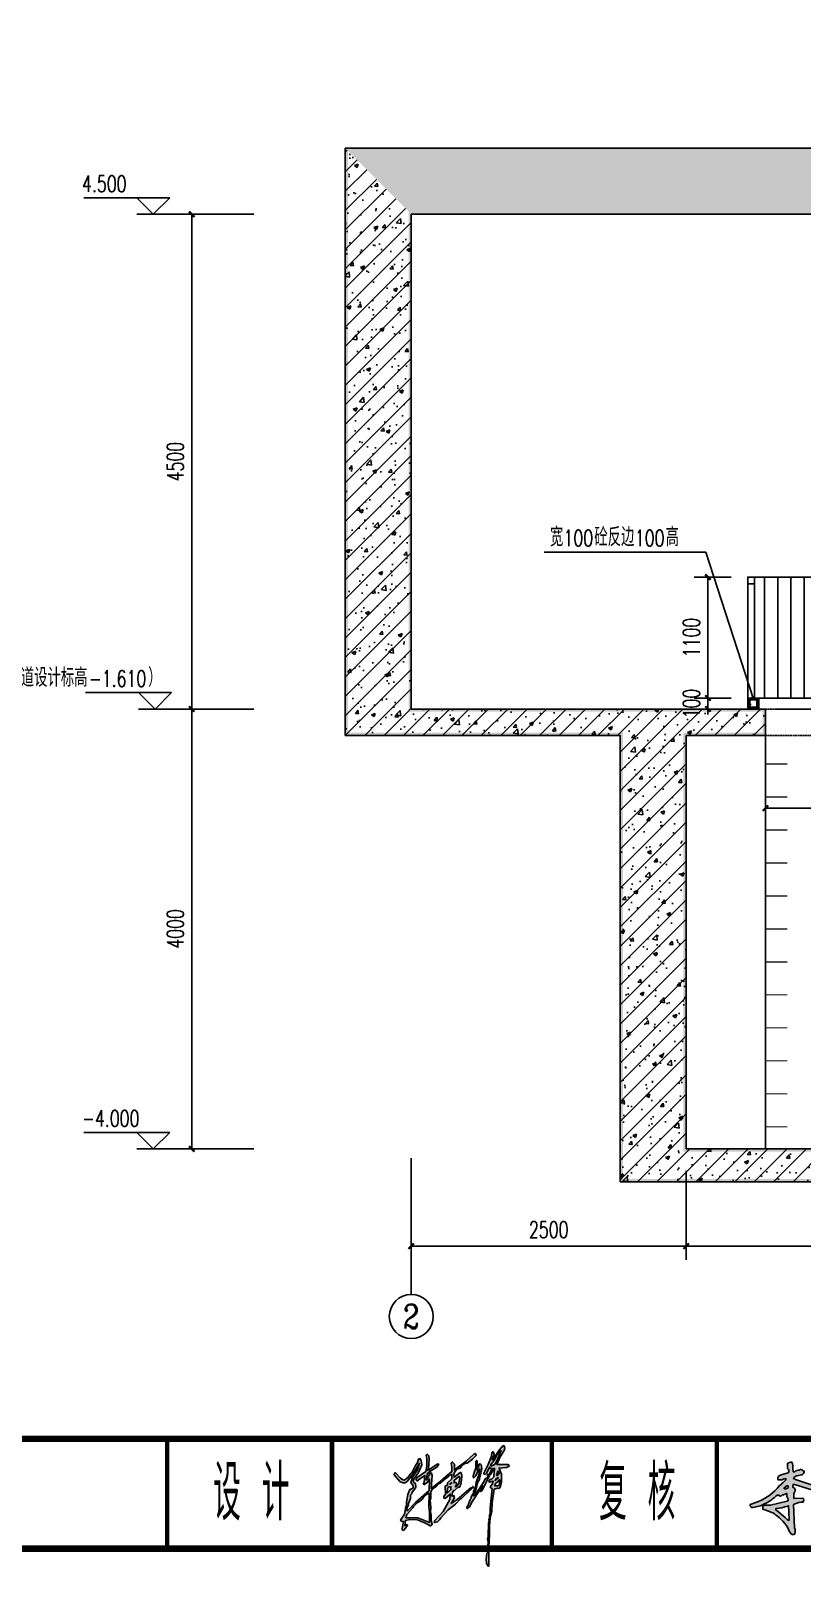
# Model space of a CAD drawing. Header units: millimetres. Extents: x -29538 to 115583, y -232866 to 15404.
# Drawn here: x 95793 to 102809, y -195639 to -181673 of the extents above; entities that cross this region are included whole.
import ezdxf
from ezdxf.enums import TextEntityAlignment as Align

# ---------------------------------------------------------------- set-up
doc = ezdxf.new("R2010")
doc.units = ezdxf.units.MM
doc.header["$LTSCALE"] = 10
doc.header["$MEASUREMENT"] = 0
doc.linetypes.add('DASH', pattern=[0.35, 0.25, -0.1])
for name, color, linetype in [('AXIS', 3, 'Continuous'), ('AXIS_TEXT', 7, 'Continuous'), ('DIM_ELEV', 3, 'Continuous'), ('DIM_LEAD', 3, 'Continuous'), ('HIDE_B', 7, 'Continuous'), ('PUB_DIM', 3, 'Continuous'), ('PUB_HATCH', 8, 'Continuous'), ('PUB_TEXT', 7, 'Continuous'), ('PUB_WALL', 9, 'Continuous'), ('WALL', 9, 'Continuous'), ('WINDOW', 4, 'Continuous'), ('图框', 7, 'Continuous'), ('标注', 4, 'Continuous'), ('ＦＨＤＩ', 4, 'Continuous')]:
    doc.layers.add(name, color=color, linetype=linetype)
doc.styles.add('_TCH_AXIS', font='COMPLEX', dxfattribs={"bigfont": 'GBCBIG'})
doc.styles.add('_TCH_DIM', font='SIMPLEX', dxfattribs={"bigfont": 'GBCBIG'})
doc.styles.add('COMPLEX', font='COMPLEX')
doc.styles.add('DIM_FONT', font='SIMPLEX', dxfattribs={"width": 0.7, "bigfont": 'GBCBIG'})
doc.styles.get("Standard").update_dxf_attribs({"font": 'gbenor.shx', "width": 0.75, "bigfont": 'gbcbig.shx'})
doc.dimstyles.new('DIMN50', dxfattribs={"dimscale": 0.5, "dimtxt": 300, "dimasz": 100, "dimexe": 250, "dimexo": 300, "dimgap": 150, "dimtad": 1, "dimdec": 0, "dimzin": 0, "dimdsep": 46, "dimtxsty": 'DIM_FONT', "dimblk": 'ARCHTICK', "dimcen": 0.09, "dimclrt": 7, "dimazin": 2, "dimtfac": 1, "dimtdec": 0, "dimtix": 1, "dimtmove": 2, "dimatfit": 3, "dimldrblk": 'ARCHTICK', "dimfxl": 0, "dimtolj": 1, "dimtzin": 0, "dimarcsym": 0})
pattern_1 = [(45, (-45837, 98586.07), (-88.38835, 88.38835), []), (50, (-45837, 98586.07), (358.6301, -31.3761), [37.5, -412.5]), (355, (-45837, 98586.07), (-69.3757, 376.0961), [30, -330]), (100.4514, (-45807.12, 98583.46), (289.2547, 344.7198), [31.8701, -350.571]), (46.1842, (-45837, 98686.07), (533.6205, -82.7595), [56.25, -618.75]), (96.6356, (-45792.53, 98679.2), (467.3314, 487.059), [47.8051, -525.8565]), (351.1842, (-45837, 98686.07), (467.331, 487.0593), [45, -495]), (21, (-45787, 98661.07), (298.4535, -201.30945), [37.5, -412.5]), (326, (-45787, 98661.07), (121.6577, 362.575), [30, -330]), (71.4514, (-45762.13, 98644.3), (420.1113, 161.2652), [31.8701, -350.571]), (37.5, (-45837, 98586.07), (6.07993, 166.44693), [0, -326, 0, -335, 0, -331.25]), (7.5, (-45837, 98586.07), (131.53477, 197.20586), [0, -191, 0, -318.5, 0, -126.25]), (327.5, (-45948.5, 98586.07), (266.91122, -11.27744), [0, -125, 0, -390, 0, -517.5]), (317.5, (-45998.5, 98586.07), (291.5931, 50.0525), [0, -162.5, 0, -259, 0, -367.5])]

# ---------------------------------------------------------------- blocks, each defined once
blk = doc.blocks.new('dwe')
at = {"linetype": 'Continuous'}
h = blk.add_hatch(color=256, dxfattribs=at)
h.paths.add_polyline_path([(32166.859, 20455.021, 0.138813), (32166.844, 20455.08, 0.305012), (32166.819, 20455.091, -0.192582), (32166.829, 20455.151), (32167.178, 20455.047), (32167.179, 20455.041, 0.254771), (32167.259, 20455.061, 0.439902), (32167.211, 20455.125), (32166.866, 20455.239, 0.288836), (32166.829, 20455.251, -0.33185), (32166.89, 20455.307), (32166.978, 20455.326, 0.248777), (32167.013, 20455.359), (32167.019, 20455.361), (32167.019, 20455.391), (32167.006, 20455.399, 0.156902), (32166.949, 20455.421, -0.226549), (32166.938, 20455.406, 0.203273), (32166.849, 20455.381), (32166.819, 20455.381), (32166.814, 20455.442, 0.141014), (32166.799, 20455.551, 0.181335), (32166.719, 20455.531), (32166.719, 20455.441, -0.388078), (32166.731, 20455.359), (32166.62, 20455.327, 0.123602), (32166.566, 20455.304, 0.460019), (32166.549, 20455.231), (32166.619, 20455.231), (32166.649, 20455.251), (32166.689, 20455.251), (32166.689, 20455.231), (32166.656, 20455.204), (32166.631, 20455.179, -0.071068), (32166.566, 20455.124, -0.129017), (32166.191, 20454.837), (32166.039, 20454.781, 0.313509), (32166.056, 20454.739), (32166.059, 20454.731, 0.126518), (32166.277, 20454.786), (32166.297, 20454.795, 0.073631), (32166.529, 20454.951), (32166.569, 20454.951), (32166.569, 20454.941, 0.306384), (32166.63, 20454.957, 0.101225), (32166.689, 20454.981), (32166.709, 20454.981, 0.192884), (32166.729, 20454.881), (32166.729, 20454.851), (32166.711, 20454.847), (32166.409, 20454.771), (32166.289, 20454.771, -0.295923), (32166.269, 20454.751), (32166.269, 20454.701), (32166.39, 20454.656), (32166.417, 20454.647, -0.097505), (32166.536, 20454.569, -0.139219), (32166.756, 20454.289), (32166.799, 20454.241), (32166.839, 20454.241), (32166.859, 20454.271), (32166.859, 20454.331), (32166.844, 20454.36), (32166.829, 20454.781), (32166.857, 20454.795, -0.122446), (32166.998, 20454.826, 0.488889), (32166.999, 20454.901), (32166.839, 20454.891, -0.138685), (32166.834, 20454.962, -0.251793)])
h.paths.add_polyline_path([(32166.729, 20455.081), (32166.7, 20455.077), (32166.699, 20455.071), (32166.659, 20455.071), (32166.659, 20455.091, 0.200858), (32166.699, 20455.121), (32166.729, 20455.121)], flags=16)
h.paths.add_polyline_path([(32166.739, 20454.761), (32166.744, 20454.652), (32166.749, 20454.491, -0.10594), (32166.681, 20454.544), (32166.676, 20454.549), (32166.527, 20454.677), (32166.509, 20454.681), (32166.509, 20454.711, 0.075528), (32166.718, 20454.756)], flags=16)
h = blk.add_hatch(color=256, dxfattribs=at)
h.paths.add_polyline_path([(32168.211, 20455.517), (32168.241, 20455.539, -0.076928), (32168.279, 20455.581, 0.343108), (32168.261, 20455.634), (32168.259, 20455.641), (32168.098, 20455.626, 0.082763), (32168.019, 20455.601), (32167.999, 20455.601), (32167.999, 20455.631), (32168.009, 20455.631), (32168.009, 20455.681, 0.433644), (32167.913, 20455.649, -0.083988), (32167.883, 20455.609), (32167.683, 20455.289, 0.241959), (32167.666, 20455.209, 0.088677), (32167.692, 20455.188), (32167.728, 20455.205, 0.005615), (32167.732, 20455.206), (32167.753, 20455.259, 0.154483), (32167.799, 20455.331, -1.209197), (32167.826, 20455.284, -0.109257), (32167.801, 20455.257, -0.116079), (32167.732, 20455.206), (32167.724, 20455.186, 0.148804), (32167.689, 20455.151), (32167.659, 20455.151), (32167.656, 20455.159, 0.636863), (32167.601, 20455.159, 0.220295), (32167.554, 20455.063), (32167.509, 20455.001), (32167.489, 20455.001), (32167.489, 20455.061), (32167.503, 20455.09), (32167.519, 20455.141), (32167.519, 20455.251), (32167.506, 20455.259, 0.524003), (32167.444, 20455.25), (32167.434, 20455.191), (32167.409, 20455.041), (32167.389, 20455.041), (32167.386, 20455.049, 0.551868), (32167.326, 20455.044, 0.11852), (32167.275, 20454.953, 0.071169), (32167.244, 20454.872), (32167.226, 20454.844, 0.10155), (32167.204, 20454.793, 0.705859), (32167.28, 20454.707, 0.161527), (32167.499, 20454.851), (32167.519, 20454.851), (32167.524, 20454.772), (32167.541, 20454.744), (32167.549, 20454.731), (32167.599, 20454.731), (32167.609, 20454.751), (32167.639, 20454.751), (32167.649, 20454.731), (32167.709, 20454.731, -0.124355), (32167.928, 20454.806), (32167.979, 20454.811), (32168.014, 20454.241), (32168.024, 20454.042, 0.594077), (32168.096, 20454.014, 0.243104), (32168.119, 20454.081, -0.084195), (32168.094, 20454.301), (32168.084, 20454.631), (32168.074, 20454.731), (32168.069, 20454.731, -0.200858), (32168.089, 20454.831), (32168.369, 20454.816, -0.063439), (32168.549, 20454.791, 0.343108), (32168.601, 20454.809), (32168.609, 20454.811), (32168.609, 20454.881), (32168.397, 20454.957), (32168.381, 20454.965, -0.084673), (32168.261, 20455.054, 0.071442), (32168.234, 20455.076), (32168.191, 20455.124, -0.149027), (32168.139, 20455.201), (32168.199, 20455.201), (32168.449, 20455.151), (32168.489, 20455.151, -0.295923), (32168.509, 20455.171), (32168.509, 20455.221), (32168.368, 20455.256), (32168.29, 20455.266, -0.064135), (32168.087, 20455.327), (32168.039, 20455.341, -0.249173), (32168.071, 20455.399), (32168.086, 20455.414)])
h.paths.add_polyline_path([(32168.049, 20455.491), (32168.041, 20455.489), (32167.949, 20455.391), (32167.869, 20455.401), (32167.869, 20455.431), (32167.886, 20455.454), (32167.915, 20455.493), (32167.919, 20455.511), (32167.949, 20455.511), (32167.949, 20455.501), (32167.969, 20455.501), (32167.969, 20455.511), (32168.049, 20455.511)], flags=16)
h.paths.add_polyline_path([(32167.969, 20455.271), (32167.969, 20455.161), (32167.938, 20455.156, 0.064743), (32167.841, 20455.127, 0.693991), (32167.834, 20455.09), (32167.851, 20455.054), (32167.87, 20455.006), (32167.897, 20454.997), (32167.919, 20454.991), (32167.919, 20454.971, 0.179878), (32167.871, 20454.949), (32167.851, 20454.937), (32167.636, 20454.794), (32167.629, 20454.771), (32167.609, 20454.771), (32167.614, 20454.872), (32167.624, 20454.951, -0.325645), (32167.681, 20455.039), (32167.716, 20455.064), (32167.936, 20455.264), (32167.939, 20455.271)], flags=16)
h.paths.add_polyline_path([(32168.119, 20455.071, -0.181335), (32168.156, 20455.049), (32168.173, 20455.023), (32168.266, 20454.939), (32168.279, 20454.911), (32168.22, 20454.916), (32168.069, 20454.931), (32168.069, 20454.981, 0.293881)], flags=16)
h.paths.add_polyline_path([(32167.399, 20454.991), (32167.399, 20454.961), (32167.384, 20454.882, -0.295272), (32167.299, 20454.801), (32167.299, 20454.831, 0.067267), (32167.325, 20454.883), (32167.343, 20454.93, 0.163021), (32167.369, 20454.971), (32167.379, 20454.966), (32167.379, 20454.991)], flags=16)
at = {"color": 7, "linetype": 'Continuous'}
for points in [[(32166.289, 20454.771, -0.295923), (32166.269, 20454.751), (32166.269, 20454.701), (32166.39, 20454.656), (32166.417, 20454.647, -0.097505), (32166.536, 20454.569, -0.139219), (32166.756, 20454.289), (32166.799, 20454.241), (32166.839, 20454.241), (32166.859, 20454.271), (32166.859, 20454.331), (32166.844, 20454.36), (32166.829, 20454.781), (32166.857, 20454.795, -0.122446), (32166.998, 20454.826, 0.488889), (32166.999, 20454.901), (32166.839, 20454.891, -0.138685), (32166.834, 20454.962, -0.251793), (32166.859, 20455.021, 0.138813), (32166.844, 20455.08, 0.305012), (32166.819, 20455.091, -0.192582), (32166.829, 20455.151), (32167.178, 20455.047), (32167.179, 20455.041, 0.254771), (32167.259, 20455.061, 0.439902), (32167.211, 20455.125), (32166.866, 20455.239, 0.288836), (32166.829, 20455.251, -0.33185), (32166.89, 20455.307), (32166.978, 20455.326, 0.248777), (32167.013, 20455.359), (32167.019, 20455.361), (32167.019, 20455.391), (32167.006, 20455.399, 0.156902), (32166.949, 20455.421, -0.226549), (32166.938, 20455.406, 0.203273), (32166.849, 20455.381), (32166.819, 20455.381), (32166.814, 20455.442, 0.141014), (32166.799, 20455.551, 0.181335), (32166.719, 20455.531), (32166.719, 20455.441, -0.388078), (32166.731, 20455.359), (32166.62, 20455.327, 0.123602), (32166.566, 20455.304, 0.460019), (32166.549, 20455.231), (32166.619, 20455.231), (32166.649, 20455.251), (32166.689, 20455.251), (32166.689, 20455.231), (32166.656, 20455.204), (32166.631, 20455.179, -0.071068), (32166.566, 20455.124, -0.129017), (32166.191, 20454.837), (32166.039, 20454.781, 0.313509), (32166.056, 20454.739), (32166.059, 20454.731, 0.126518), (32166.277, 20454.786), (32166.297, 20454.795, 0.073631), (32166.529, 20454.951), (32166.569, 20454.951), (32166.569, 20454.941, 0.306384), (32166.63, 20454.957, 0.101225), (32166.689, 20454.981), (32166.709, 20454.981, 0.192884), (32166.729, 20454.881), (32166.729, 20454.851), (32166.711, 20454.847), (32166.409, 20454.771), (32166.289, 20454.771), (32166.279, 20454.781)], [(32167.629, 20454.771), (32167.636, 20454.794), (32167.851, 20454.937), (32167.871, 20454.949, -0.179878), (32167.919, 20454.971), (32167.919, 20454.991), (32167.897, 20454.997), (32167.87, 20455.006), (32167.851, 20455.054), (32167.834, 20455.09, -0.693991), (32167.841, 20455.127, -0.064743), (32167.938, 20455.156), (32167.969, 20455.161), (32167.969, 20455.271), (32167.939, 20455.271), (32167.936, 20455.264), (32167.716, 20455.064), (32167.681, 20455.039, 0.325645), (32167.624, 20454.951), (32167.614, 20454.872), (32167.609, 20454.771), (32167.629, 20454.771)], [(32166.699, 20455.071), (32166.7, 20455.077), (32166.729, 20455.081), (32166.729, 20455.121), (32166.699, 20455.121, -0.200858), (32166.659, 20455.091), (32166.659, 20455.071), (32166.699, 20455.071)], [(32168.279, 20454.911), (32168.266, 20454.939), (32168.173, 20455.023), (32168.156, 20455.049, 0.181335), (32168.119, 20455.071, -0.293881), (32168.069, 20454.981), (32168.069, 20454.931), (32168.22, 20454.916), (32168.279, 20454.911)], [(32166.749, 20454.491), (32166.744, 20454.652), (32166.739, 20454.761), (32166.718, 20454.756, -0.075528), (32166.509, 20454.711), (32166.509, 20454.681), (32166.527, 20454.677), (32166.676, 20454.549), (32166.681, 20454.544, 0.10594), (32166.749, 20454.491)]]:
    blk.add_lwpolyline(points, format="xyb", dxfattribs=at)
for points in [[(32167.692, 20455.188), (32167.728, 20455.205, 0.121773), (32167.801, 20455.257, 0.109257), (32167.826, 20455.284, 1.209197), (32167.799, 20455.331, -0.154483), (32167.753, 20455.259), (32167.724, 20455.186, 0.148804), (32167.689, 20455.151), (32167.659, 20455.151), (32167.656, 20455.159, 0.636863), (32167.601, 20455.159, 0.220295), (32167.554, 20455.063), (32167.509, 20455.001), (32167.489, 20455.001), (32167.489, 20455.061), (32167.503, 20455.09), (32167.519, 20455.141), (32167.519, 20455.251), (32167.506, 20455.259, 0.524003), (32167.444, 20455.25), (32167.434, 20455.191), (32167.409, 20455.041), (32167.389, 20455.041), (32167.386, 20455.049, 0.551868), (32167.326, 20455.044, 0.11852), (32167.275, 20454.953, 0.071169), (32167.244, 20454.872), (32167.226, 20454.844, 0.10155), (32167.204, 20454.793, 0.705859), (32167.28, 20454.707, 0.161527), (32167.499, 20454.851), (32167.519, 20454.851), (32167.524, 20454.772), (32167.541, 20454.744), (32167.549, 20454.731), (32167.599, 20454.731), (32167.609, 20454.751), (32167.639, 20454.751), (32167.649, 20454.731), (32167.709, 20454.731, -0.124355), (32167.928, 20454.806), (32167.979, 20454.811), (32168.014, 20454.241), (32168.024, 20454.042, 0.594077), (32168.096, 20454.014, 0.243104), (32168.119, 20454.081, -0.084195), (32168.094, 20454.301), (32168.084, 20454.631), (32168.074, 20454.731), (32168.069, 20454.731, -0.200858), (32168.089, 20454.831), (32168.369, 20454.816, -0.063439), (32168.549, 20454.791, 0.343108), (32168.601, 20454.809), (32168.609, 20454.811), (32168.609, 20454.881), (32168.397, 20454.957), (32168.381, 20454.965, -0.084673), (32168.261, 20455.054, 0.071442), (32168.234, 20455.076), (32168.191, 20455.124, -0.149027), (32168.139, 20455.201), (32168.199, 20455.201), (32168.449, 20455.151), (32168.489, 20455.151, -0.295923), (32168.509, 20455.171), (32168.509, 20455.221), (32168.368, 20455.256), (32168.29, 20455.266, -0.064135), (32168.087, 20455.327), (32168.039, 20455.341, -0.249173), (32168.071, 20455.399), (32168.086, 20455.414), (32168.211, 20455.517), (32168.241, 20455.539, -0.076928), (32168.279, 20455.581, 0.343108), (32168.261, 20455.634), (32168.259, 20455.641), (32168.098, 20455.626, 0.082763), (32168.019, 20455.601), (32167.999, 20455.601), (32167.999, 20455.631), (32168.009, 20455.631), (32168.009, 20455.681, 0.433644), (32167.913, 20455.649, -0.083988), (32167.883, 20455.609), (32167.683, 20455.289, 0.241959), (32167.666, 20455.209, 0.088677), (32167.692, 20455.188, 0.088677)], [(32167.379, 20454.966), (32167.369, 20454.971, -0.163021), (32167.343, 20454.93), (32167.325, 20454.883, -0.067267), (32167.299, 20454.831), (32167.299, 20454.801, 0.295272), (32167.384, 20454.882), (32167.399, 20454.961), (32167.399, 20454.991), (32167.379, 20454.991), (32167.379, 20454.966)]]:
    blk.add_lwpolyline(points, format="xyb", close=True, dxfattribs=at)
blk.add_lwpolyline([(32167.949, 20455.391), (32168.041, 20455.489), (32168.049, 20455.491), (32168.049, 20455.511), (32167.969, 20455.511), (32167.969, 20455.501), (32167.949, 20455.501), (32167.949, 20455.511), (32167.919, 20455.511), (32167.915, 20455.493), (32167.886, 20455.454), (32167.869, 20455.431), (32167.869, 20455.401), (32167.949, 20455.391)], dxfattribs=at)
blk = doc.blocks.new('chf')
at = {"linetype": 'Continuous'}
h = blk.add_hatch(color=4, dxfattribs=at)
h.paths.add_polyline_path([(283, 254), (289, 260), (293, 268), (292, 278), (288, 281), (286, 285), (288, 291), (301, 310), (310, 331), (309, 343), (305, 349), (301, 347), (298, 338), (292, 329), (282, 309), (279, 307), (272, 296), (261, 288), (256, 289), (250, 293), (236, 309), (233, 308), (232, 303), (248, 284), (256, 280), (263, 280), (269, 284), (286, 306), (304, 336), (298, 317), (284, 296), (279, 281), (286, 272), (286, 267), (284, 264), (276, 261), (271, 247), (267, 225), (267, 216), (265, 212), (261, 191), (250, 174), (252, 171), (258, 170), (255, 150), (255, 147), (258, 145), (265, 152), (270, 160), (266, 162), (264, 158), (262, 159), (264, 173), (276, 176), (298, 175), (323, 165), (334, 158), (336, 158), (340, 163), (337, 173), (337, 188), (335, 198), (336, 210), (334, 231), (336, 238), (336, 255), (341, 263), (351, 270), (356, 276), (363, 279), (377, 292), (384, 296), (387, 300), (396, 304), (396, 292), (383, 280), (383, 273), (379, 273), (377, 270), (378, 248), (373, 241), (373, 237), (377, 236), (391, 248), (390, 233), (371, 199), (346, 172), (346, 167), (355, 169), (361, 175), (364, 181), (385, 203), (406, 220), (420, 235), (423, 236), (449, 260), (452, 265), (450, 266), (411, 233), (394, 221), (403, 238), (401, 244), (396, 242), (398, 254), (401, 258), (403, 258), (414, 268), (416, 267), (419, 270), (419, 273), (422, 278), (421, 283), (423, 286), (424, 302), (421, 310), (419, 310), (402, 296), (401, 304), (403, 310), (410, 319), (419, 322), (425, 330), (435, 336), (439, 336), (454, 347), (465, 358), (464, 363), (463, 364), (458, 362), (436, 342), (403, 317), (403, 333), (398, 339), (394, 336), (396, 325), (396, 312), (380, 299), (376, 294), (373, 294), (359, 281), (337, 264), (340, 301), (338, 308), (335, 309), (323, 288), (326, 305), (331, 311), (353, 325), (359, 332), (356, 334), (334, 320), (332, 317), (327, 316), (329, 320), (331, 348), (330, 357), (327, 361), (325, 361), (323, 358), (325, 350), (325, 328), (322, 312), (297, 295), (294, 291), (294, 288), (296, 286), (299, 286), (301, 289), (319, 301), (317, 281), (315, 278), (315, 276), (318, 275), (326, 281), (329, 286), (329, 290), (332, 291), (331, 258), (292, 224), (270, 201), (268, 202), (269, 209), (273, 217), (272, 220), (278, 236), (278, 245), (282, 249)])
h.paths.add_polyline_path([(297, 223), (304, 227), (313, 235), (313, 237), (318, 243), (329, 251), (331, 250), (330, 213), (332, 197), (332, 167), (299, 181), (265, 181), (268, 190), (286, 210), (287, 213)], flags=16)
h.paths.add_polyline_path([(382, 251), (383, 264), (386, 268), (389, 269), (393, 269), (393, 261)], flags=16)
h.paths.add_polyline_path([(390, 277), (394, 281), (395, 281), (395, 279), (392, 276)], flags=16)
h.paths.add_polyline_path([(402, 280), (402, 287), (416, 298), (417, 298), (418, 296), (416, 278), (408, 269), (406, 269), (409, 275), (409, 280), (407, 282)], flags=16)
h.paths.add_polyline_path([(508, 291), (506, 291), (501, 285), (503, 282), (513, 285), (512, 279), (506, 270), (506, 266), (510, 264), (505, 209), (505, 193), (503, 188), (503, 180), (501, 176), (502, 171), (500, 166), (499, 129), (497, 121), (499, 112), (497, 93), (498, 83), (495, 80), (493, 63), (494, 51), (499, 43), (501, 44), (501, 98), (503, 132), (503, 159), (505, 180), (509, 199), (510, 223), (516, 262), (525, 265), (530, 264), (534, 270), (537, 283), (537, 305), (530, 322), (551, 324), (559, 328), (556, 332), (524, 332), (533, 354), (544, 372), (546, 379), (544, 385), (542, 386), (530, 373), (511, 345), (510, 347), (513, 352), (513, 356), (515, 358), (516, 363), (512, 369), (509, 366), (508, 356), (499, 332), (486, 306), (490, 304), (495, 309), (503, 325), (506, 321), (510, 321), (498, 297), (494, 292), (493, 294), (490, 292), (487, 283), (477, 269), (479, 267), (483, 271), (477, 258), (478, 255), (481, 257), (504, 302), (507, 305), (515, 321), (517, 321), (515, 297)])
h.paths.add_polyline_path([(520, 290), (526, 295), (527, 296), (527, 293), (519, 286)], flags=16)
h.paths.add_polyline_path([(523, 301), (526, 313), (527, 314), (530, 307), (526, 302)], flags=16)
h.paths.add_polyline_path([(530, 289), (532, 289), (531, 275), (528, 272), (517, 272), (521, 279), (526, 283)], flags=16)
h.paths.add_polyline_path([(507, 328), (507, 332), (517, 345), (524, 359), (535, 371), (536, 372), (524, 343), (518, 333), (514, 330)], flags=16)
h.paths.add_polyline_path([(467, 317), (469, 325), (468, 343), (466, 344), (464, 342), (464, 323), (459, 310), (456, 299), (456, 296), (458, 294), (464, 300), (471, 315), (475, 320), (472, 302), (465, 282), (463, 269), (457, 256), (457, 251), (451, 240), (451, 236), (448, 233), (442, 217), (438, 211), (439, 207), (446, 212), (454, 228), (478, 264), (477, 268), (458, 243), (459, 250), (465, 263), (470, 282), (474, 290), (474, 295), (476, 298), (481, 321), (479, 331), (476, 334), (474, 334), (469, 319)])
h.paths.add_polyline_path([(499, 304), (498, 305), (496, 303), (497, 301)], flags=17)
h.paths.add_polyline_path([(457, 269), (455, 270), (452, 266), (454, 265)], flags=17)
at = {"color": 4, "linetype": 'Continuous', "elevation": 15644317}
for points in [[(464, 363), (463, 364), (458, 362), (436, 342), (403, 317), (403, 333), (398, 339), (394, 336), (396, 325), (396, 312), (380, 299), (376, 294), (373, 294), (359, 281), (337, 264), (340, 301), (338, 308), (335, 309), (323, 288), (326, 305), (331, 311), (353, 325), (359, 332), (356, 334), (334, 320), (332, 317), (327, 316), (329, 320), (331, 348), (330, 357), (327, 361), (325, 361), (323, 358), (325, 350), (325, 328), (322, 312), (297, 295), (294, 291), (294, 288), (296, 286), (299, 286), (301, 289), (319, 301), (317, 281), (315, 278), (315, 276), (318, 275), (326, 281), (329, 286), (329, 290), (332, 291), (331, 258), (292, 224), (270, 201), (268, 202), (269, 209), (273, 217), (272, 220), (278, 236), (278, 245), (282, 249), (283, 254), (289, 260), (293, 268), (292, 278), (288, 281), (286, 285), (288, 291), (301, 310), (310, 331), (309, 343), (305, 349), (301, 347), (298, 338), (292, 329), (282, 309), (279, 307), (272, 296), (261, 288), (256, 289), (250, 293), (236, 309), (233, 308), (232, 303), (248, 284), (256, 280), (263, 280), (269, 284), (286, 306), (304, 336), (298, 317), (284, 296), (279, 281), (286, 272), (286, 267), (284, 264), (276, 261), (271, 247), (267, 225), (267, 216), (265, 212), (261, 191), (250, 174), (252, 171), (258, 170), (255, 150), (255, 147), (258, 145), (265, 152), (270, 160), (266, 162), (264, 158), (262, 159), (264, 173), (276, 176), (298, 175), (323, 165), (334, 158), (336, 158), (340, 163), (337, 173), (337, 188), (335, 198), (336, 210), (334, 231), (336, 238), (336, 255), (341, 263), (351, 270), (356, 276), (363, 279), (377, 292), (384, 296), (387, 300), (396, 304), (396, 292), (383, 280), (383, 273), (379, 273), (377, 270), (378, 248), (373, 241), (373, 237), (377, 236), (391, 248), (390, 233), (371, 199), (346, 172), (346, 167), (355, 169), (361, 175), (364, 181), (385, 203), (406, 220), (420, 235), (423, 236), (449, 260), (452, 265), (450, 266), (411, 233), (394, 221), (403, 238), (401, 244), (396, 242), (398, 254), (401, 258), (403, 258), (414, 268), (416, 267), (419, 270), (419, 273), (422, 278), (421, 283), (423, 286), (424, 302), (421, 310), (419, 310), (402, 296), (401, 304), (403, 310), (410, 319), (419, 322), (425, 330), (435, 336), (439, 336), (454, 347), (465, 358), (464, 363)], [(544, 385), (542, 386), (530, 373), (511, 345), (510, 347), (513, 352), (513, 356), (515, 358), (516, 363), (512, 369), (509, 366), (508, 356), (499, 332), (486, 306), (490, 304), (495, 309), (503, 325), (506, 321), (510, 321), (498, 297), (494, 292), (493, 294), (490, 292), (487, 283), (477, 269), (479, 267), (483, 271), (477, 258), (478, 255), (481, 257), (504, 302), (507, 305), (515, 321), (517, 321), (515, 297), (508, 291), (506, 291), (501, 285), (503, 282), (513, 285), (512, 279), (506, 270), (506, 266), (510, 264), (505, 209), (505, 193), (503, 188), (503, 180), (501, 176), (502, 171), (500, 166), (499, 129), (497, 121), (499, 112), (497, 93), (498, 83), (495, 80), (493, 63), (494, 51), (499, 43), (501, 44), (501, 98), (503, 132), (503, 159), (505, 180), (509, 199), (510, 223), (516, 262), (525, 265), (530, 264), (534, 270), (537, 283), (537, 305), (530, 322), (551, 324), (559, 328), (556, 332), (524, 332), (533, 354), (544, 372), (546, 379), (544, 385)], [(535, 371), (536, 372), (524, 343), (518, 333), (514, 330), (507, 328), (507, 332), (517, 345), (524, 359), (535, 371)], [(468, 343), (466, 344), (464, 342), (464, 323), (459, 310), (456, 299), (456, 296), (458, 294), (464, 300), (471, 315), (475, 320), (472, 302), (465, 282), (463, 269), (457, 256), (457, 251), (451, 240), (451, 236), (448, 233), (442, 217), (438, 211), (439, 207), (446, 212), (454, 228), (478, 264), (477, 268), (458, 243), (459, 250), (465, 263), (470, 282), (474, 290), (474, 295), (476, 298), (481, 321), (479, 331), (476, 334), (474, 334), (469, 319), (467, 317), (469, 325), (468, 343)], [(526, 313), (527, 314), (530, 307), (526, 302), (523, 301), (526, 313)], [(389, 269), (393, 269), (393, 261), (382, 251), (383, 264), (386, 268), (389, 269)], [(394, 281), (395, 281), (395, 279), (392, 276), (390, 277), (394, 281)], [(416, 298), (417, 298), (418, 296), (416, 278), (408, 269), (406, 269), (409, 275), (409, 280), (407, 282), (402, 280), (402, 287), (416, 298)], [(457, 269), (455, 270), (452, 266), (454, 265), (457, 269)], [(499, 304), (498, 305), (496, 303), (497, 301), (499, 304)], [(530, 289), (532, 289), (531, 275), (528, 272), (517, 272), (521, 279), (526, 283), (530, 289)], [(526, 295), (527, 296), (527, 293), (519, 286), (520, 290), (526, 295)], [(329, 251), (331, 250), (330, 213), (332, 197), (332, 167), (299, 181), (265, 181), (268, 190), (286, 210), (287, 213), (297, 223), (304, 227), (313, 235), (313, 237), (318, 243), (329, 251)]]:
    blk.add_lwpolyline(points, dxfattribs=at)
blk = doc.blocks.new('_ArchTick')
at = {"color": 0, "linetype": 'ByBlock', "const_width": 0.4}
blk.add_lwpolyline([(-0.5, -0.5), (0.5, 0.5)], dxfattribs=at)
blk = doc.blocks.new('*D658')
at = {"layer": 'Defpoints', "color": 0}
for p in [(331647, -60489), (337327, -60489), (337327, -61151)]:
    blk.add_point(p, dxfattribs=at)
at = {"layer": 'PUB_DIM', "color": 0, "lineweight": -2}
for p, q in [((331647, -60639), (331647, -61276)), ((337327, -60639), (337327, -61276)), ((331647, -61151), (337327, -61151))]:
    blk.add_line(p, q, dxfattribs=at)
at = {"layer": 'PUB_DIM', "color": 0, "lineweight": -2, "xscale": 50, "yscale": 50, "zscale": 50, "rotation": 180}
blk.add_blockref('_ArchTick', (331647, -61151), dxfattribs=at)
at = {"layer": 'PUB_DIM', "color": 0, "lineweight": -2, "xscale": 50, "yscale": 50, "zscale": 50}
blk.add_blockref('_ArchTick', (337327, -61151), dxfattribs=at)
at = {"layer": 'PUB_DIM', "color": 7, "insert": (334487, -61001), "char_height": 150, "attachment_point": 5, "style": 'DIM_FONT'}
blk.add_mtext('\\A1;5680', dxfattribs=at)
blk = doc.blocks.new('*D659')
at = {"layer": 'Defpoints', "color": 0}
for p in [(331124, -59049), (331486, -59049), (331486, -60149)]:
    blk.add_point(p, dxfattribs=at)
at = {"layer": 'PUB_DIM', "color": 0, "lineweight": -2}
for p, q in [((331336, -59049), (330999, -59049)), ((331124, -60149), (331124, -59049)), ((331336, -60149), (330999, -60149))]:
    blk.add_line(p, q, dxfattribs=at)
at = {"layer": 'PUB_DIM', "color": 0, "lineweight": -2, "xscale": 50, "yscale": 50, "zscale": 50}
for p, rotation in [((331124, -59049), 90), ((331124, -60149), 270)]:
    blk.add_blockref('_ArchTick', p, dxfattribs=dict(at, rotation=rotation))
at = {"layer": 'PUB_DIM', "color": 7, "insert": (330974, -59599), "char_height": 150, "attachment_point": 5, "rotation": 90, "style": 'DIM_FONT'}
blk.add_mtext('\\A1;1100', dxfattribs=at)
blk = doc.blocks.new('*D660')
at = {"layer": 'Defpoints', "color": 0}
for p in [(331124, -60149), (331486, -60149), (331486, -60249)]:
    blk.add_point(p, dxfattribs=at)
at = {"layer": 'PUB_DIM', "color": 0, "lineweight": -2}
for p, q in [((331336, -60149), (330999, -60149)), ((331124, -60149), (331124, -60099)), ((331124, -60249), (331124, -60149)), ((331336, -60249), (330999, -60249)), ((331124, -60249), (331124, -60299))]:
    blk.add_line(p, q, dxfattribs=at)
at = {"layer": 'PUB_DIM', "color": 0, "lineweight": -2, "xscale": 50, "yscale": 50, "zscale": 50}
for p, rotation in [((331124, -60149), 270), ((331124, -60249), 90)]:
    blk.add_blockref('_ArchTick', p, dxfattribs=dict(at, rotation=rotation))
at = {"layer": 'PUB_DIM', "color": 7, "insert": (330974, -60199), "char_height": 150, "attachment_point": 5, "rotation": 90, "style": 'DIM_FONT'}
blk.add_mtext('\\A1;100', dxfattribs=at)
blk = doc.blocks.new('*D683')
at = {"layer": 'Defpoints', "color": 0}
for p in [(328426, -64299), (330926, -64299), (330926, -65134)]:
    blk.add_point(p, dxfattribs=at)
at = {"layer": 'PUB_DIM', "color": 0, "lineweight": -2}
for p, q in [((328426, -64449), (328426, -65259)), ((330926, -64449), (330926, -65259)), ((328426, -65134), (330926, -65134))]:
    blk.add_line(p, q, dxfattribs=at)
at = {"layer": 'PUB_DIM', "color": 0, "lineweight": -2, "xscale": 50, "yscale": 50, "zscale": 50, "rotation": 180}
blk.add_blockref('_ArchTick', (328426, -65134), dxfattribs=at)
at = {"layer": 'PUB_DIM', "color": 0, "lineweight": -2, "xscale": 50, "yscale": 50, "zscale": 50}
blk.add_blockref('_ArchTick', (330926, -65134), dxfattribs=at)
at = {"layer": 'PUB_DIM', "color": 7, "insert": (329676, -64984), "char_height": 150, "attachment_point": 5, "style": 'DIM_FONT'}
blk.add_mtext('\\A1;2500', dxfattribs=at)
blk = doc.blocks.new('*D684')
at = {"layer": 'Defpoints', "color": 0}
for p in [(330926, -64299), (338426, -64299), (338426, -65134)]:
    blk.add_point(p, dxfattribs=at)
at = {"layer": 'PUB_DIM', "color": 0, "lineweight": -2}
for p, q in [((330926, -64449), (330926, -65259)), ((338426, -64449), (338426, -65259)), ((330926, -65134), (338426, -65134))]:
    blk.add_line(p, q, dxfattribs=at)
at = {"layer": 'PUB_DIM', "color": 0, "lineweight": -2, "xscale": 50, "yscale": 50, "zscale": 50, "rotation": 180}
blk.add_blockref('_ArchTick', (330926, -65134), dxfattribs=at)
at = {"layer": 'PUB_DIM', "color": 0, "lineweight": -2, "xscale": 50, "yscale": 50, "zscale": 50}
blk.add_blockref('_ArchTick', (338426, -65134), dxfattribs=at)
at = {"layer": 'PUB_DIM', "color": 7, "insert": (334676, -64984), "char_height": 150, "attachment_point": 5, "style": 'DIM_FONT'}
blk.add_mtext('\\A1;7500', dxfattribs=at)
blk = doc.blocks.new('*D685')
at = {"layer": 'Defpoints', "color": 0}
for p in [(326430, -55749), (327144, -55749), (327144, -60249)]:
    blk.add_point(p, dxfattribs=at)
at = {"layer": 'PUB_DIM', "color": 0, "lineweight": -2}
for p, q in [((326994, -55749), (326305, -55749)), ((326430, -60249), (326430, -55749)), ((326994, -60249), (326305, -60249))]:
    blk.add_line(p, q, dxfattribs=at)
at = {"layer": 'PUB_DIM', "color": 0, "lineweight": -2, "xscale": 50, "yscale": 50, "zscale": 50}
for p, rotation in [((326430, -55749), 90), ((326430, -60249), 270)]:
    blk.add_blockref('_ArchTick', p, dxfattribs=dict(at, rotation=rotation))
at = {"layer": 'PUB_DIM', "color": 7, "insert": (326280, -57999), "char_height": 150, "attachment_point": 5, "rotation": 90, "style": 'DIM_FONT'}
blk.add_mtext('\\A1;4500', dxfattribs=at)
blk = doc.blocks.new('*D686')
at = {"layer": 'Defpoints', "color": 0}
for p in [(326430, -60249), (327144, -60249), (327144, -64249)]:
    blk.add_point(p, dxfattribs=at)
at = {"layer": 'PUB_DIM', "color": 0, "lineweight": -2}
for p, q in [((326994, -60249), (326305, -60249)), ((326430, -64249), (326430, -60249)), ((326994, -64249), (326305, -64249))]:
    blk.add_line(p, q, dxfattribs=at)
at = {"layer": 'PUB_DIM', "color": 0, "lineweight": -2, "xscale": 50, "yscale": 50, "zscale": 50}
for p, rotation in [((326430, -60249), 90), ((326430, -64249), 270)]:
    blk.add_blockref('_ArchTick', p, dxfattribs=dict(at, rotation=rotation))
at = {"layer": 'PUB_DIM', "color": 7, "insert": (326280, -62249), "char_height": 150, "attachment_point": 5, "rotation": 90, "style": 'DIM_FONT'}
blk.add_mtext('\\A1;4000', dxfattribs=at)
blk = doc.blocks.new('_AXISO')
blk.add_circle((0, 0), 0.5)
at = {"layer": 'AXIS_TEXT', "style": 'COMPLEX', "width": 1.041667}
blk.add_attdef('A', text='', height=0.56, dxfattribs=at).set_placement((-0.25, -0.28), (0.25, -0.28), align=Align.FIT)
blk = doc.blocks.new('A$C116761DF')
h = blk.add_hatch()
h.set_pattern_fill('玻璃', color=256, scale=100, angle=90, style=0)
h.set_pattern_definition([(90, (-42254.2, 95771.9), (-120, 7e-15), [])])
h.paths.add_polyline_path([(34721.5, 38437), (34721.5, 39537), (28841, 39537), (28841, 38437)])
at = {"layer": 'PUB_HATCH'}
h = blk.add_hatch(dxfattribs=at)
h.set_pattern_fill('钢筋混凝土', color=256, scale=50, style=0)
h.set_pattern_definition(pattern_1)
h.paths.add_polyline_path([(25721, 42837), (25121, 43437), (25121, 38097), (25146, 38122), (25696, 38312), (25721, 38337)])
h = blk.add_hatch(dxfattribs=at)
h.set_pattern_fill('钢筋混凝土', color=256, scale=50, style=0)
h.set_pattern_definition(pattern_1)
h.paths.add_polyline_path([(35721, 42837), (36321, 43437), (25121, 43437), (25721, 42837)])
h = blk.add_hatch(dxfattribs=at)
h.set_pattern_fill('钢筋混凝土', color=256, scale=50, style=0)
h.set_pattern_definition(pattern_1)
h.paths.add_polyline_path([(28781, 38337), (28881, 38337), (28881, 38437), (28781, 38437)])
h = blk.add_hatch(dxfattribs=at)
h.set_pattern_fill('钢筋混凝土', color=256, scale=50, style=0)
h.set_pattern_definition(pattern_1)
h.paths.add_polyline_path([(25696, 38312), (25146, 38122), (25121, 38097), (27621, 38097), (27646, 38122), (28021, 38177), (28221, 38312), (28221, 38337), (25721, 38337)])
h = blk.add_hatch(dxfattribs=at)
h.set_pattern_fill('钢筋混凝土', color=256, scale=50, style=0)
h.set_pattern_definition(pattern_1)
h.paths.add_polyline_path([(28196, 38122), (28221, 38097), (28941.5, 38097), (28941.5, 38337), (28221, 38337), (28221, 38312), (28021, 38177)])
h = blk.add_hatch(dxfattribs=at)
h.set_pattern_fill('钢筋混凝土', color=256, scale=50, style=0)
h.set_pattern_definition(pattern_1)
h.paths.add_polyline_path([(28021, 38177), (27646, 38122), (27621, 38097), (27621, 34037), (27646, 34062), (28196, 34312), (28221, 34337), (28221, 38097), (28196, 38122)])
h = blk.add_hatch(dxfattribs=at)
h.set_pattern_fill('钢筋混凝土', color=256, scale=50, style=0)
h.set_pattern_definition(pattern_1)
h.paths.add_polyline_path([(35921, 34237), (35746, 34312), (35721, 34337), (28221, 34337), (28196, 34312), (27646, 34062), (27621, 34037), (35721, 34037), (35721, 34062)])
at = {"layer": 'PUB_WALL'}
for points in [[(25121, 43437), (25121, 38097), (25146, 38122), (25146, 43412)], [(36321, 43437), (25121, 43437), (25146, 43412), (36296, 43412)], [(25721, 42837), (25721, 38337), (25696, 38312), (25696, 42862)], [(35721, 42837), (25721, 42837), (25696, 42862), (35746, 42862)], [(28781, 38337), (28781, 38437), (28806, 38437), (28806, 38337)], [(28781, 38437), (28881, 38437), (28881, 38412), (28781, 38412)], [(28881, 38337), (28881, 38437), (28856, 38437), (28856, 38337)], [(25721, 38337), (28221, 38337), (28221, 38312), (25696, 38312)], [(28941.5, 38337), (28221, 38337), (28221, 38312), (28916.5, 38312)], [(28781, 38337), (28881, 38337), (28881, 38362), (28781, 38362)], [(28941.5, 38097), (28941.5, 38337), (28916.5, 38312), (28916.5, 38122)], [(25121, 38097), (27621, 38097), (27646, 38122), (25146, 38122)], [(27621, 38097), (27621, 34037), (27646, 34062), (27646, 38122)], [(28221, 38097), (28221, 34337), (28196, 34312), (28196, 38122)], [(28221, 38097), (28941.5, 38097), (28916.5, 38122), (28196, 38122)], [(35721, 34337), (28221, 34337), (28196, 34312), (35746, 34312)], [(35721, 34037), (27621, 34037), (27646, 34062), (35721, 34062)]]:
    blk.add_hatch(color=256, dxfattribs=at).paths.add_polyline_path(points)
for p, q in [((34721.5, 39537), (28781, 39537)), ((28781, 39477), (28841, 39477)), ((34721.5, 38437), (28841, 38437)), ((28941.5, 38217), (28941.5, 34337))]:
    blk.add_line(p, q)
for points in [[(28841, 38437), (28841, 39537), (28781, 39537), (28781, 38437)], [(29031.1, 38337), (29031.1, 38337), (30971.1, 38337)]]:
    blk.add_lwpolyline(points)
at = {"const_width": 10}
for points in [[(28941.5, 37837), (29141.5, 37837)], [(28941.5, 37537), (29141.5, 37537)], [(28941.5, 37237), (29141.5, 37237)], [(28941.5, 36937), (29141.5, 36937)], [(28941.5, 36637), (29141.5, 36637)], [(28941.5, 36337), (29141.5, 36337)], [(28941.5, 36037), (29141.5, 36037)], [(28941.5, 35737), (29141.5, 35737)], [(28941.5, 35437), (29141.5, 35437)], [(28941.5, 35137), (29141.5, 35137)], [(28941.5, 34837), (29141.5, 34837)], [(28941.5, 34537), (29141.5, 34537)]]:
    blk.add_lwpolyline(points, dxfattribs=at)
at = {"layer": 'AXIS'}
blk.add_line((25721, 34252.2), (25721, 33012.6), dxfattribs=at)
at = {"layer": 'DIM_ELEV'}
for p, q in [((23524.6, 42987), (22742.1, 42987)), ((23374.6, 42837), (23224.6, 42987)), ((23374.6, 42837), (23524.6, 42987)), ((23724.6, 42837), (23224.6, 42837)), ((23541.5, 38487), (22759, 38487)), ((23391.5, 38337), (23241.5, 38487)), ((23391.5, 38337), (23541.5, 38487)), ((23741.5, 38337), (23241.5, 38337)), ((23524.6, 34487), (22742.1, 34487)), ((23374.6, 34337), (23224.6, 34487)), ((23374.6, 34337), (23524.6, 34487)), ((23724.6, 34337), (23224.6, 34337))]:
    blk.add_line(p, q, dxfattribs=at)
at = {"layer": 'DIM_LEAD'}
for p, q in [((28400.7, 39765.2), (26929.7, 39765.2)), ((28831, 38437), (28400.7, 39765.2))]:
    blk.add_line(p, q, dxfattribs=at)
at = {"layer": 'DIM_LEAD', "const_width": 20}
blk.add_lwpolyline([(28834.1, 38427.5, 1), (28827.9, 38446.5, 1)], format="xyb", close=True, dxfattribs=at)
at = {"layer": 'HIDE_B', "flags": 128}
blk.add_lwpolyline([(3000, 31700), (3000, 31700), (3000, 31700), (3000, 58400), (3000, 58400), (3000, 58400), (41000, 58400), (41000, 58400), (41000, 58400), (41000, 58400), (41000, 58400), (41000, 58400), (41000, 31700), (41000, 31700), (3000, 31700)], close=True, dxfattribs=at)
at = {"layer": 'WALL'}
for p, q in [((25121, 43437), (25121, 38097)), ((36321, 43437), (25121, 43437)), ((25721, 42837), (25721, 38337)), ((35721, 42837), (25721, 42837)), ((28781, 38337), (28781, 38437)), ((28781, 38437), (28881, 38437)), ((28881, 38337), (28881, 38437)), ((25721, 38337), (28221, 38337)), ((28941.5, 38337), (28221, 38337)), ((28781, 38337), (28881, 38337)), ((28941.5, 38097), (28941.5, 38337)), ((25121, 38097), (27621, 38097)), ((27621, 38097), (27621, 34037)), ((28221, 38097), (28221, 34337)), ((28221, 38097), (28941.5, 38097)), ((35721, 34337), (28221, 34337)), ((35721, 34037), (27621, 34037))]:
    blk.add_line(p, q, dxfattribs=at)
at = {"layer": 'WINDOW', "linetype": 'DASH'}
for p, q in [((34621.5, 38337), (28941.5, 38337)), ((28941.5, 38097), (34621.5, 38097))]:
    blk.add_line(p, q, dxfattribs=at)
at = {"layer": '图框', "linetype": 'Continuous', "const_width": 60}
for points in [[(41000, 58400), (3000, 58400), (3000, 30700), (41000, 30700), (41000, 58400)], [(3000, 31700), (41000, 31700)]]:
    blk.add_lwpolyline(points, dxfattribs=at)
at = {"layer": '图框', "const_width": 40}
for points in [[(23500, 30700), (23500, 31700)], [(25000, 30700), (25000, 31700)], [(27000, 30700), (27000, 31700)], [(28500, 30700), (28500, 31700)]]:
    blk.add_lwpolyline(points, dxfattribs=at)
at = {"layer": 'AXIS'}
ref = blk.add_blockref('_AXISO', (25721, 32812.6), dxfattribs=dict(at, xscale=400, yscale=400, zscale=400))
ref.add_attrib('A', '2', dxfattribs={"layer": 'AXIS_TEXT', "height": 219.2, "style": '_TCH_AXIS'}).set_placement((25647.9, 32703), (25794.1, 32703), align=Align.FIT)
at = {"layer": 'ＦＨＤＩ'}
for name, p, xscale, yscale, zscale in [('chf', (24823.5, 30403.2, -34417497.4), 3.200000000011642, 3.200000000011642, 3.200000000011642), ('dwe', (-16054217.2, -10196289.2), 500, 500, 500)]:
    blk.add_blockref(name, p, dxfattribs=dict(at, xscale=xscale, yscale=yscale, zscale=zscale))
at = {"layer": 'PUB_TEXT', "style": '_TCH_DIM', "width": 0.705882}
for s, p in [('4.500', (22727.1, 43039.5)), ('100', (27105.1, 39817.7)), ('100', (27753.7, 39817.7)), ('-1.610', (22789.2, 38539.5)), ('-4.000', (22727.1, 34539.5))]:
    blk.add_text(s, height=148.75, dxfattribs=at).set_placement(p)
at = {"layer": 'PUB_TEXT', "style": '_TCH_DIM'}
for s, height, p in [('宽', 168.8, (26982.2, 39817.7)), ('砼反边', 168.79, (27385.1, 39817.7)), ('高', 168.8, (28033.7, 39817.7)), ('（相对遂道设计标高', 168.79, (21683.4, 38539.5)), ('）', 168.8, (23329.2, 38539.5))]:
    blk.add_text(s, height=height, dxfattribs=at).set_placement(p)
at = {"layer": '图框', "width": 0.7}
for s, p in [('设 计', (24266.2, 31209.5)), ('复 核', (27775.7, 31209.5))]:
    blk.add_text(s, height=500, dxfattribs=at).set_placement(p, align=Align.MIDDLE_CENTER)
for tag, p in [('泵房平面图、立面图、1-1剖面图', (20087.2, 31200)), ('泵房2-2剖面图、门窗表', (20087.2, 1500))]:
    blk.add_attdef(tag, text='', height=500, dxfattribs=at).set_placement(p, align=Align.MIDDLE_CENTER)
at = {"layer": 'PUB_DIM'}
for p1, p2, distance, picture, middle in [((24438.9, 38337), (24438.9, 42837), 714.3, '*D685', (23574.6, 40587)), ((28781, 38437), (28781, 39537), 362.2, '*D659', (28268.8, 38987)), ((28781, 38337), (28781, 38437), 362.2, '*D660', (28268.8, 38387)), ((24438.9, 34337), (24438.9, 38337), 714.3, '*D686', (23574.6, 36337)), ((28941.5, 38097), (34621.5, 38097), -661.5, '*D658', (31781.5, 37585.5)), ((25721, 34287.4), (28221, 34287.4), -835.4, '*D683', (26971, 33602)), ((28221, 34287.4), (35721, 34287.4), -835.4, '*D684', (31971, 33602))]:
    dim = blk.add_aligned_dim(p1=p1, p2=p2, distance=distance, dimstyle='DIMN50', dxfattribs=at)
    dim.commit()
    dim.dimension.update_dxf_attribs({"geometry": picture, "text_midpoint": middle, "insert": (-302705.3, 98586.1)})

msp = doc.modelspace()

# ---------------------------------------------------------------- block references
at = {"layer": '标注'}
msp.add_blockref('A$C116761DF', (73532.6, -226179.33), dxfattribs=at)

doc.saveas('drawing.dxf')
